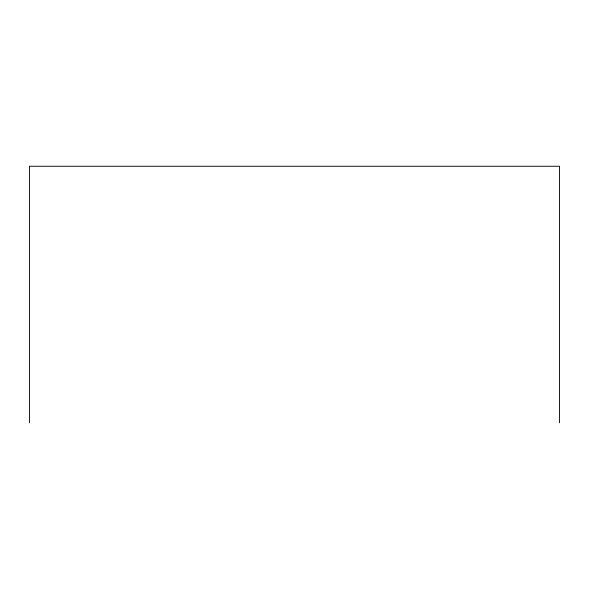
<?xml version="1.0" encoding="UTF-8"?>
<svg xmlns="http://www.w3.org/2000/svg" width="589" height="589" viewBox="0 0 589 589"><rect width="100%" height="100%" fill="white"/><g stroke="black" fill="none" stroke-linecap="round" stroke-linejoin="round"><path stroke-width="0.88" d="M559.55 422.74L559.55 166.26L29.45 166.26L29.45 422.74"/></g></svg>
